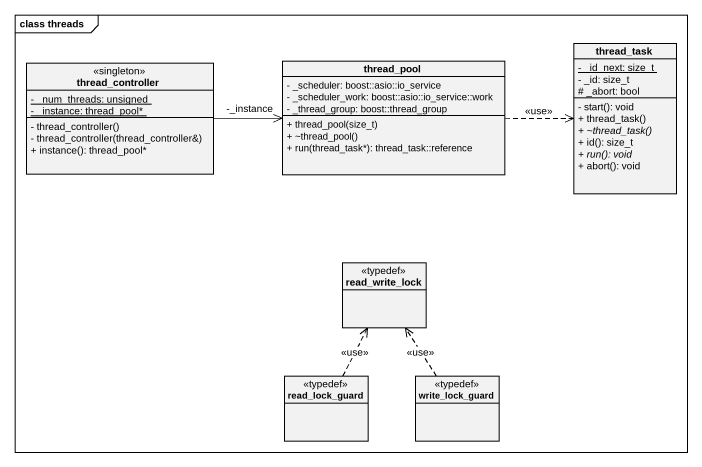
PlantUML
@startuml
mainframe class threads
hide circle
hide empty members
skinparam classAttributeIconSize 0
class thread_pool {
  - _scheduler: boost::asio::io_service
  - _scheduler_work: boost::asio::io_service::work
  - _thread_group: boost::thread_group
  + thread_pool(size_t)
  + ~thread_pool()
  + run(thread_task*): thread_task::reference
}
class thread_task {
  {static} - _id_next: size_t
  - _id: size_t
  # _abort: bool
  - start(): void
  + thread_task()
  {abstract} + ~thread_task()
  + id(): size_t
  {abstract} + run(): void
  + abort(): void
}
class thread_controller <<singleton>> {
  {static} - _num_threads: unsigned
  {static} - _instance: thread_pool*
  - thread_controller()
  - thread_controller(thread_controller&)
  + instance(): thread_pool*
}
class read_write_lock <<typedef>>
class read_lock_guard <<typedef>>
class write_lock_guard <<typedef>>
thread_pool .right.> thread_task : <<use>>
thread_controller -right-> "-_instance" thread_pool
read_lock_guard .up.> read_write_lock : <<use>>
write_lock_guard .up.> read_write_lock : <<use>>
@enduml
